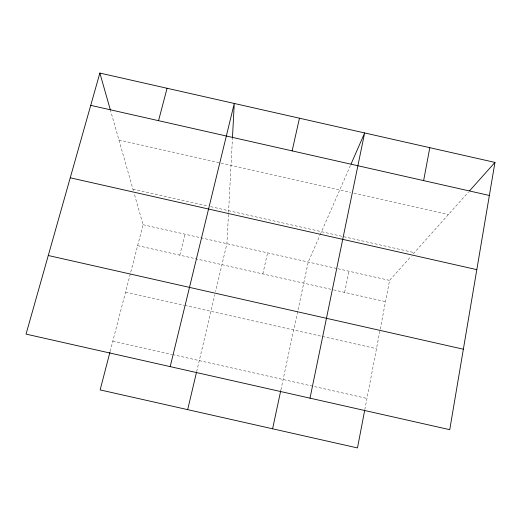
<?xml version="1.0" encoding="UTF-8"?>
<svg xmlns="http://www.w3.org/2000/svg" width="521" height="521" viewBox="0 0 521 521"><rect width="100%" height="100%" fill="white"/><g stroke="black" fill="none" stroke-linecap="round" stroke-linejoin="round"><path stroke-width="0.39" stroke-dasharray="2.6 1.95" d="M232.496 137.186L226.909 243.659L215.583 291.558M364.824 409.61L389.571 280.396L411.173 256.208M344.622 292.379L348.914 271.22M280.917 389.851L308.25 262.03L319.901 235.368M262.845 273.916L267.586 252.848M196.645 371.675L214.834 294.723M179.791 255.16L184.994 234.196M110.165 351.33L143.067 224.727L134.216 193.643M320.22 234.632L351.076 163.998M413.283 253.844L468.522 192.002M132.914 189.084L207.456 205.925M210.595 206.629L414.345 252.659M143.067 224.727L337.185 268.569M337.966 268.745L389.571 280.396M137.635 245.638L332.828 289.715M333.616 289.891L385.507 301.613M125.568 292.06L184.05 305.26M184.838 305.436L376.488 348.692M112.829 341.099L171.767 354.391M172.549 354.573L366.966 398.428M118.925 139.98L350.796 192.386M353.941 193.096L448.464 214.463M110.257 109.553L133.35 190.601"/><path stroke-width="0.78" d="M232.496 137.186L234.268 103.458L170.191 366.621M494.95 162.415L449.747 429.682L26.05 334.111L99.863 73.064L494.95 162.415L469.603 190.79M423.632 180.611L429.805 147.677M364.667 410.405L357.484 447.936L100.143 389.91L109.964 352.118M310.008 398.161L364.641 132.946L351.076 163.998M272.594 428.79L280.747 390.646M292.125 150.882L299.464 118.202M187.671 409.643L196.456 372.463M158.547 120.683L167.072 88.264M70.25 177.791L476.813 269.644M48.277 255.511L463.358 349.207M90.732 105.353L489.356 195.466M99.863 73.064L110.257 109.553"/></g></svg>
